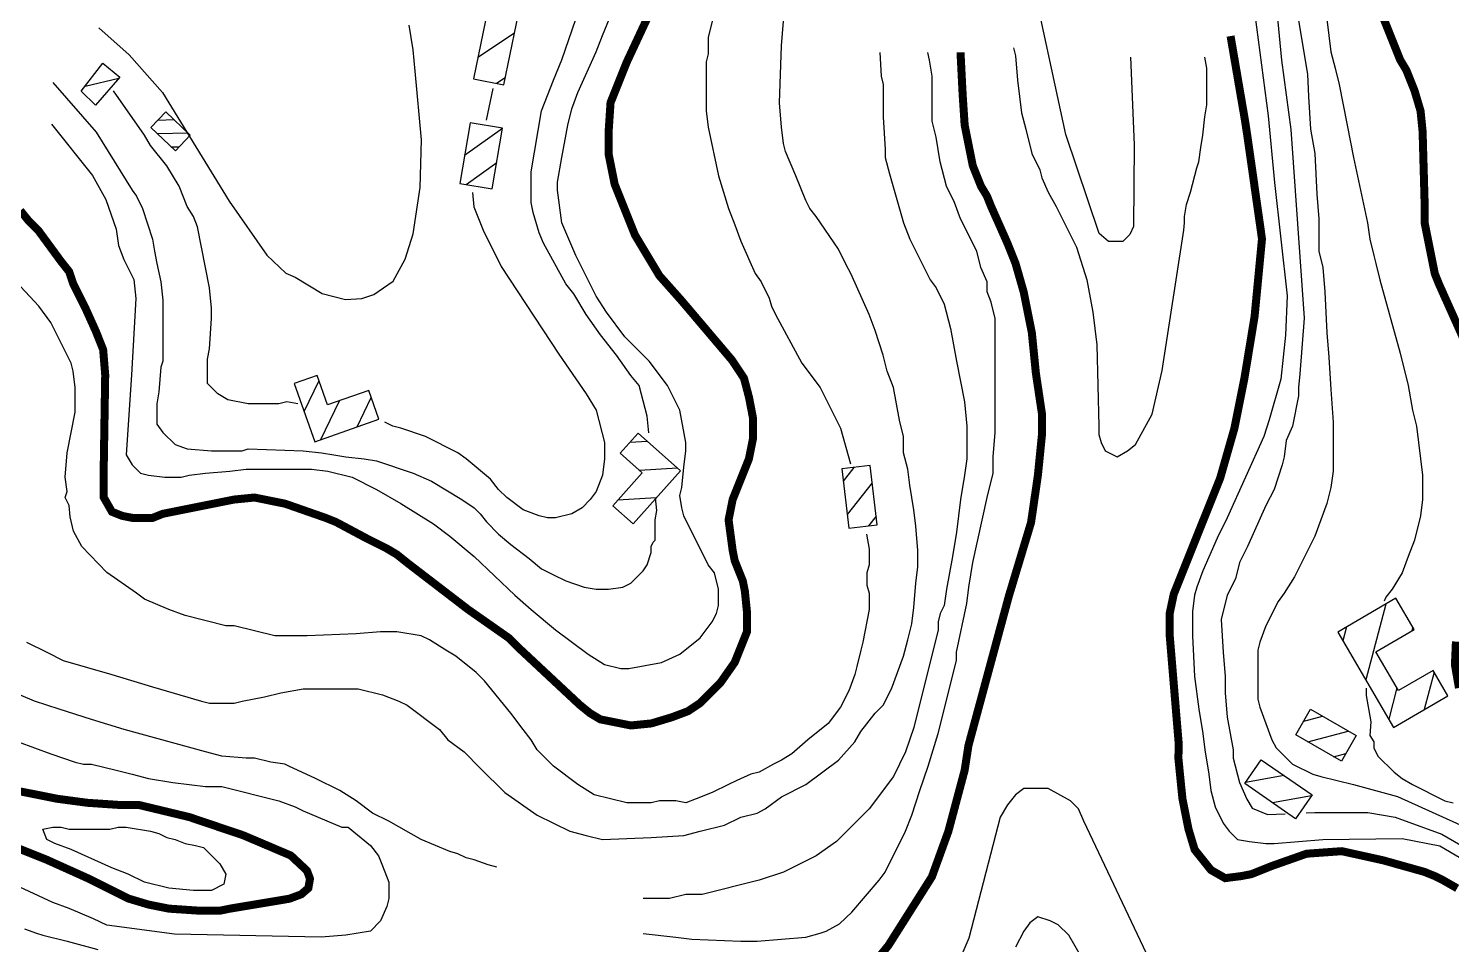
# Model space of a CAD drawing. Extents: x 35515948 to 35520624, y 3302916 to 3308279.
# Drawn here: x 35516328.1 to 35516772.1, y 3304194.4 to 3304480.3 of the extents above; entities that cross this region are included whole.
import ezdxf

# ---------------------------------------------------------------- set-up
doc = ezdxf.new("R2010")
doc.units = 0
doc.header["$LTSCALE"] = 10000
doc.header["$MEASUREMENT"] = 0
for name, color, linetype in [('2113', 7, 'CONTINUOUS'), ('8111', 34, 'CONTINUOUS'), ('8112', 34, 'CONTINUOUS')]:
    doc.layers.add(name, color=color, linetype=linetype)

msp = doc.modelspace()

# ---------------------------------------------------------------- hatches: boundary and pattern name
at = {"layer": '2113', "linetype": 'Continuous', "ltscale": 0.005}
h = msp.add_hatch(dxfattribs=at)
h.set_pattern_fill('FANG1', color=256, scale=10, angle=193.0352, style=0)
h.set_pattern_definition([(193.035221855, (0, 0), (2.2554999346, -9.7423159487), [])])
h.paths.add_polyline_path([(35516344.57, 3304460.68), (35516351.3, 3304469.41), (35516356.6, 3304465.04), (35516349.03, 3304456.3)])

# ---------------------------------------------------------------- linework, layer by layer
for p, q in [((35516479.73, 3304478.75), (35516468.3, 3304471.21)), ((35516476.88, 3304464.9), (35516474.15, 3304463.09)), ((35516368.47, 3304451.69), (35516373.52, 3304451.8)), ((35516368.34, 3304447.44), (35516377.86, 3304447.66)), ((35516464.18, 3304440.69), (35516476.02, 3304449.11)), ((35516372.68, 3304443.31), (35516375.17, 3304443.36)), ((35516464.63, 3304431.6), (35516474.21, 3304438.4)), ((35516414.13, 3304360.71), (35516418.77, 3304370.4)), ((35516419.35, 3304351.98), (35516425.16, 3304364.11)), ((35516430.67, 3304355.96), (35516435.06, 3304365.13)), ((35516521.3, 3304351.41), (35516515.76, 3304351.11)), ((35516530.66, 3304343.04), (35516518.74, 3304342.38)), ((35516585.63, 3304343.26), (35516582.3, 3304339.04)), ((35516591.35, 3304338.52), (35516583.52, 3304328.61)), ((35516523.96, 3304333.78), (35516512.04, 3304333.12)), ((35516592.57, 3304328.08), (35516590.22, 3304325.1)), ((35516751.59, 3304300.67), (35516745.38, 3304277)), ((35516739.38, 3304293.53), (35516738.24, 3304289.21)), ((35516760.05, 3304293.5), (35516759.75, 3304292.35)), ((35516766.69, 3304279.42), (35516763.63, 3304267.74)), ((35516755.08, 3304274.56), (35516752.51, 3304264.79)), ((35516726.01, 3304264.15), (35516731.88, 3304265.71)), ((35516727.3, 3304257.7), (35516739.92, 3304261.06)), ((35516735.34, 3304253.04), (35516739.13, 3304254.06)), ((35516719.87, 3304247.16), (35516707.81, 3304244.98)), ((35516728.43, 3304240.87), (35516716.3, 3304238.68))]:
    msp.add_line(p, q, dxfattribs=at)
for points in [[(35516466.94, 3304464.58), (35516476.42, 3304462.63), (35516482.35, 3304491.51), (35516472.87, 3304493.46)], [(35516378.6, 3304446.95), (35516373.95, 3304442.09), (35516366.29, 3304449.4), (35516370.94, 3304454.27)], [(35516462.69, 3304431.93), (35516472.82, 3304430.21), (35516476.02, 3304449.14), (35516465.9, 3304450.85)], [(35516417.45, 3304351.3), (35516437.45, 3304358.35), (35516434.29, 3304367.33), (35516421.45, 3304362.8), (35516418.2, 3304372.01), (35516411.04, 3304369.49)], [(35516531.54, 3304342.25), (35516516.74, 3304325.72), (35516510.45, 3304331.34), (35516519.62, 3304341.59), (35516512.75, 3304347.74), (35516518.38, 3304354.03)], [(35516584.02, 3304324.37), (35516592.89, 3304325.41), (35516590.72, 3304343.86), (35516581.85, 3304342.82)], [(35516754.06, 3304262.15), (35516771, 3304272.05), (35516766.36, 3304279.99), (35516755.59, 3304273.69), (35516748.52, 3304285.79), (35516760.47, 3304292.77), (35516754.77, 3304302.53), (35516736.65, 3304291.94)], [(35516742.37, 3304259.64), (35516737.74, 3304251.65), (35516723.54, 3304259.88), (35516728.16, 3304267.87)], [(35516728.6, 3304241.11), (35516723.46, 3304233.7), (35516707.61, 3304244.7), (35516712.75, 3304252.1)]]:
    msp.add_lwpolyline(points, close=True, dxfattribs=at)
at = {"layer": '2113', "linetype": 'Continuous', "ltscale": 0.005, "flags": 128}
msp.add_lwpolyline([(35516344.57, 3304460.68), (35516351.3, 3304469.41), (35516356.6, 3304465.04), (35516349.03, 3304456.3)], close=True, dxfattribs=at)
at = {"layer": '8111', "linetype": 'Continuous', "ltscale": 0.005, "flags": 128}
for points, elevation in [([(35516671.97, 3304471.35), (35516673.12, 3304443.95), (35516672.91, 3304418.51), (35516671.74, 3304415.96), (35516669.52, 3304413.74), (35516667.82, 3304413.74), (35516665.06, 3304413.74), (35516662.2, 3304416.28), (35516651.81, 3304447.13), (35516643.97, 3304483.27), (35516639.2, 3304501.72), (35516639.2, 3304507.12), (35516641.74, 3304514.44), (35516645.35, 3304518.57), (35516649.27, 3304521.65), (35516655.2, 3304522.28), (35516659.98, 3304522.28), (35516664.74, 3304519.74), (35516668.35, 3304515.5), (35516670.36, 3304509.67), (35516670.79, 3304499.48)], 460), ([(35516327.48, 3304288.82), (35516333.83, 3304285.65), (35516338.91, 3304283.11), (35516354.15, 3304278.66), (35516366.85, 3304274.85), (35516382.09, 3304270.41), (35516384.63, 3304269.77), (35516392.25, 3304269.77), (35516394.79, 3304270.41), (35516401.77, 3304271.68), (35516406.85, 3304272.95), (35516413.84, 3304274.22), (35516418.28, 3304274.22), (35516430.98, 3304274.22), (35516438.6, 3304272.31), (35516443.68, 3304270.41), (35516446.22, 3304269.14), (35516456.38, 3304261.52), (35516458.92, 3304258.34), (35516464, 3304254.53), (35516469.08, 3304249.45), (35516476.7, 3304241.83), (35516486.86, 3304234.85), (35516491.94, 3304232.31), (35516497.02, 3304229.77), (35516502.1, 3304228.5), (35516507.18, 3304227.23), (35516522.42, 3304227.86), (35516532.58, 3304228.5), (35516537.66, 3304229.77), (35516545.28, 3304231.67), (35516550.36, 3304234.21), (35516555.44, 3304235.48), (35516557.98, 3304236.75), (35516563.06, 3304240.56), (35516570.68, 3304244.37), (35516580.84, 3304251.99), (35516585.92, 3304257.71), (35516587.83, 3304260.88), (35516592.27, 3304266.6), (35516594.81, 3304269.14), (35516597.35, 3304274.22), (35516599.26, 3304279.3), (35516601.16, 3304284.38), (35516602.43, 3304289.46), (35516603.7, 3304294.54), (35516604.34, 3304299.62), (35516604.97, 3304307.24), (35516605.61, 3304312.32), (35516605.61, 3304317.4), (35516604.97, 3304325.02), (35516604.34, 3304330.1), (35516603.07, 3304337.72), (35516602.43, 3304342.8), (35516601.16, 3304347.88), (35516601.16, 3304352.96), (35516599.89, 3304358.04), (35516597.99, 3304368.2), (35516596.08, 3304373.28), (35516594.81, 3304378.36), (35516592.27, 3304385.98), (35516590.37, 3304391.06), (35516584.65, 3304403.76), (35516583.38, 3304406.3), (35516580.84, 3304411.38), (35516573.86, 3304421.54), (35516571.95, 3304424.08), (35516570.68, 3304426.62), (35516567.51, 3304434.24), (35516564.33, 3304441.86), (35516563.7, 3304444.4), (35516563.06, 3304449.48), (35516562.43, 3304457.1), (35516563.06, 3304474.88), (35516563.7, 3304482.5)], 435), ([(35516635.45, 3304474.24), (35516636.09, 3304471.7), (35516636.72, 3304464.08), (35516637.36, 3304459), (35516637.99, 3304453.92), (35516639.26, 3304448.84), (35516641.17, 3304441.22), (35516643.71, 3304436.14), (35516644.34, 3304433.6), (35516646.25, 3304429.16), (35516648.79, 3304424.71), (35516655.14, 3304412.01), (35516658.31, 3304401.85), (35516660.22, 3304391.69), (35516660.85, 3304386.61), (35516661.49, 3304381.53), (35516662.12, 3304356.13), (35516662.12, 3304353.59), (35516662.76, 3304351.05), (35516664.03, 3304348.51), (35516667.84, 3304346.61), (35516671.01, 3304348.51), (35516673.55, 3304350.42), (35516678.74, 3304359.89), (35516681.81, 3304373.56), (35516688.59, 3304417.34), (35516688.79, 3304419.63), (35516688.79, 3304421.54), (35516689.43, 3304425.35), (35516690.7, 3304429.16), (35516692.6, 3304436.78), (35516693.24, 3304438.68), (35516693.87, 3304443.13), (35516694.51, 3304446.94), (35516695.14, 3304452.65), (35516695.78, 3304456.46), (35516695.78, 3304460.27), (35516695.78, 3304467.89), (35516695.19, 3304471.35)], 455), ([(35516519.91, 3304197.89), (35516530.04, 3304196.75), (35516535.12, 3304196.11), (35516550.36, 3304195.48), (35516555.44, 3304195.48), (35516570.68, 3304196.75), (35516575.13, 3304198.02), (35516577.03, 3304198.65), (35516581.11, 3304200.89), (35516585.03, 3304204.49), (35516593.54, 3304214.53), (35516595.45, 3304217.07), (35516601.8, 3304229.77), (35516603.7, 3304234.85), (35516606.24, 3304242.47), (35516608.78, 3304250.09), (35516611.96, 3304260.25), (35516617.67, 3304283.11), (35516617.67, 3304285.65), (35516620.85, 3304300.89), (35516621.48, 3304305.97), (35516622.75, 3304313.59), (35516627.2, 3304333.91), (35516629.1, 3304341.53), (35516629.1, 3304346.61), (35516629.74, 3304354.23), (35516629.74, 3304359.31), (35516629.74, 3304364.39), (35516629.74, 3304389.79), (35516628.47, 3304394.87), (35516627.2, 3304398.04), (35516627.2, 3304401.22), (35516625.29, 3304405.66), (35516624.02, 3304410.74), (35516618.94, 3304420.9), (35516617.04, 3304425.98), (35516614.5, 3304431.06), (35516612.59, 3304438.68), (35516611.32, 3304446.3), (35516610.05, 3304451.38), (35516610.05, 3304455.19), (35516610.05, 3304465.35), (35516609.2, 3304470.34), (35516608.7, 3304472.77)], 445), ([(35516593.71, 3304472.77), (35516594.18, 3304465.35), (35516594.81, 3304462.81), (35516594.81, 3304457.73), (35516594.81, 3304452.65), (35516595.45, 3304442.49), (35516595.45, 3304439.95), (35516596.72, 3304434.87), (35516601.16, 3304419.63), (35516603.07, 3304414.55), (35516609.42, 3304401.85), (35516611.32, 3304399.31), (35516613.86, 3304394.23), (35516615.77, 3304386.61), (35516617.67, 3304376.45), (35516620.21, 3304363.75), (35516620.85, 3304356.13), (35516620.85, 3304345.97), (35516620.21, 3304340.89), (35516618.94, 3304333.27), (35516618.31, 3304328.19), (35516617.67, 3304323.11), (35516616.4, 3304315.49), (35516614.5, 3304305.33), (35516613.86, 3304300.25), (35516612.59, 3304297.71), (35516611.96, 3304295.17), (35516611.96, 3304292.63), (35516604.34, 3304262.15), (35516601.8, 3304254.53), (35516597.99, 3304246.91), (35516590.37, 3304236.75), (35516580.21, 3304226.59), (35516573.86, 3304222.15), (35516563.7, 3304217.07), (35516556.08, 3304214.53), (35516538.3, 3304210.08), (35516533.22, 3304210.08), (35516528.14, 3304208.81), (35516519.91, 3304208.81)], 440), ([(35516474.26, 3304218.56), (35516471.51, 3304219.33), (35516467.18, 3304220.88), (35516464.64, 3304221.51), (35516462.1, 3304222.78), (35516459.56, 3304223.42), (35516455.11, 3304225.32), (35516450.67, 3304227.23), (35516440.51, 3304232.94), (35516435.43, 3304235.48), (35516430.35, 3304239.29), (35516425.27, 3304242.47), (35516417.65, 3304246.28), (35516409.39, 3304250.09), (35516408.12, 3304250.72), (35516403.68, 3304251.36), (35516398.6, 3304252.63), (35516396.06, 3304252.63), (35516388.44, 3304253.26), (35516383.36, 3304254.53), (35516357.96, 3304261.52), (35516347.8, 3304264.69), (35516337.64, 3304267.87), (35516330.02, 3304270.41), (35516322.4, 3304273.58)], 440), ([(35516324.94, 3304257.71), (35516330.02, 3304255.8), (35516335.1, 3304253.9), (35516342.72, 3304251.36), (35516345.26, 3304250.72), (35516347.8, 3304250.72), (35516355.42, 3304248.82), (35516360.5, 3304247.55), (35516365.58, 3304246.28), (35516373.2, 3304245.01), (35516378.28, 3304244.37), (35516383.36, 3304243.74), (35516388.44, 3304243.74), (35516406.22, 3304239.29), (35516411.3, 3304237.39), (35516413.84, 3304236.12), (35516425.9, 3304231.04), (35516427.81, 3304231.04), (35516434.79, 3304225.32), (35516437.33, 3304222.15), (35516438.6, 3304218.97), (35516440.51, 3304213.89), (35516440.51, 3304208.81), (35516439.87, 3304206.27), (35516437.97, 3304201.83), (35516434.79, 3304198.65), (35516427.17, 3304197.38), (35516419.42, 3304196.69), (35516373.71, 3304197.64), (35516352.59, 3304200.47), (35516348.43, 3304202.46), (35516340.81, 3304205.64), (35516335.73, 3304207.54), (35516317.95, 3304215.8)], 445), ([(35516676.98, 3304191.66), (35516657.44, 3304232.93), (35516655.77, 3304236.75), (35516653.23, 3304239.29), (35516646.25, 3304243.1), (35516638.63, 3304243.1), (35516636.09, 3304241.2), (35516633.55, 3304238.02), (35516631.27, 3304234.19), (35516621.5, 3304196.39), (35516615.82, 3304183.16)], 455), ([(35516667.84, 3304171.19), (35516652.71, 3304197.33), (35516649.42, 3304200.56), (35516646.88, 3304201.83), (35516643.07, 3304203.1), (35516640.53, 3304201.19), (35516638.63, 3304198.65), (35516636.09, 3304193.57)], 460), ([(35516326.84, 3304199.29), (35516330.65, 3304198.02), (35516332.56, 3304197.38), (35516340.18, 3304195.48), (35516349.7, 3304192.94)], 440)]:
    msp.add_lwpolyline(points, dxfattribs=dict(at, elevation=elevation))
at = {"layer": '8111', "linetype": 'Continuous', "ltscale": 0.005}
for points, elevation in [([(35516716.37, 3304498.64), (35516719.12, 3304470.34), (35516721.98, 3304448.72), (35516726.12, 3304389.89), (35516724.74, 3304372.5), (35516724.35, 3304368.2), (35516724.35, 3304365.66), (35516722.45, 3304356.13), (35516720.54, 3304351.69), (35516719.91, 3304346.61), (35516719.27, 3304344.07), (35516716.73, 3304336.45), (35516714.19, 3304331.37), (35516708.48, 3304318.67), (35516705.94, 3304313.59), (35516704.67, 3304308.51), (35516702.13, 3304303.43), (35516700.22, 3304295.81), (35516700.86, 3304285.65), (35516701.49, 3304278.03), (35516701.49, 3304272.95), (35516702.13, 3304265.33), (35516704.03, 3304255.17), (35516704.03, 3304252.63), (35516705.94, 3304245.01), (35516708.2, 3304239.79), (35516709.9, 3304237.04), (35516714.67, 3304235.02), (35516720.19, 3304235.26)], 440), ([(35516723.73, 3304486.44), (35516727.2, 3304465.96), (35516727.53, 3304459), (35516728.16, 3304448.84), (35516729.43, 3304441.22), (35516730.07, 3304428.52), (35516730.7, 3304420.9), (35516730.7, 3304410.74), (35516731.97, 3304405.66), (35516732.61, 3304398.04), (35516733.24, 3304385.34), (35516733.88, 3304377.72), (35516734.51, 3304367.56), (35516735.15, 3304357.4), (35516735.15, 3304347.24), (35516735.15, 3304342.16), (35516734.51, 3304337.08), (35516733.24, 3304332), (35516731.34, 3304326.92), (35516729.43, 3304321.84), (35516723.08, 3304309.14), (35516719.91, 3304304.06), (35516718, 3304301.52), (35516714.19, 3304293.9), (35516712.29, 3304288.82), (35516711.65, 3304286.28), (35516711.65, 3304271.04), (35516712.29, 3304268.5), (35516714.19, 3304263.42), (35516716.1, 3304258.34), (35516717.37, 3304255.8), (35516722.45, 3304250.72), (35516728.8, 3304247.55), (35516731.34, 3304246.91), (35516736.42, 3304245.64), (35516741.5, 3304244.37), (35516755.27, 3304240.64), (35516776.89, 3304230.89)], 435), ([(35516335.24, 3304450.38), (35516348.12, 3304434.41), (35516352.26, 3304426.88), (35516355.44, 3304417.66), (35516356.18, 3304412.57), (35516357.88, 3304408.12), (35516360.95, 3304401.97), (35516361.59, 3304396.04), (35516360.21, 3304372.19), (35516358.59, 3304347.24), (35516360.5, 3304344.07), (35516363.04, 3304341.53), (35516365.58, 3304340.89), (35516370.66, 3304340.26), (35516375.74, 3304340.26), (35516378.28, 3304340.89), (35516383.36, 3304341.53), (35516390.98, 3304342.16), (35516396.06, 3304342.8), (35516416.38, 3304342.8), (35516421.46, 3304342.16), (35516429.08, 3304340.26), (35516436.7, 3304336.45), (35516444.32, 3304332), (35516454.48, 3304325.65), (35516459.56, 3304321.84), (35516467.18, 3304315.49), (35516479.88, 3304303.43), (35516484.96, 3304298.98), (35516492.58, 3304292.63), (35516502.74, 3304285.01), (35516507.82, 3304281.84), (35516512.9, 3304280.57), (35516515.44, 3304280.57), (35516525.6, 3304282.47), (35516531.31, 3304285.01), (35516537.66, 3304290.09), (35516541.47, 3304295.17), (35516542.74, 3304297.71), (35516543.38, 3304300.25), (35516543.38, 3304305.33), (35516542.11, 3304310.41), (35516540.2, 3304312.95), (35516532.58, 3304328.19), (35516531.95, 3304330.73), (35516531.31, 3304334.54), (35516531.95, 3304337.08), (35516532.58, 3304343.43), (35516533.22, 3304348.51), (35516533.22, 3304351.05), (35516531.31, 3304361.21), (35516527.5, 3304368.83), (35516521.79, 3304376.45), (35516514.17, 3304384.07), (35516508.45, 3304391.69), (35516505.28, 3304396.77), (35516498.93, 3304409.47), (35516494.48, 3304419.63), (35516493.21, 3304429.79), (35516493.21, 3304432.33), (35516494.48, 3304439.95), (35516496.39, 3304450.11), (35516497.66, 3304455.19), (35516499.56, 3304460.27), (35516505.28, 3304472.97), (35516507.18, 3304478.05), (35516510.36, 3304485.67)], 420), ([(35516521.69, 3304354.07), (35516521.15, 3304359.31), (35516518.61, 3304368.83), (35516516.07, 3304372.01), (35516511.63, 3304378.36), (35516506.55, 3304384.71), (35516502.1, 3304391.06), (35516498.29, 3304397.41), (35516495.75, 3304400.58), (35516488.77, 3304413.28), (35516487.5, 3304416.46), (35516485.59, 3304422.81), (35516484.96, 3304425.98), (35516484.96, 3304429.16), (35516484.96, 3304435.51), (35516488.13, 3304454.56), (35516491.94, 3304464.08), (35516494.48, 3304470.43), (35516498.93, 3304483.13)], 415), ([(35516541.47, 3304482.5), (35516540.2, 3304477.42), (35516540.2, 3304472.34), (35516539.57, 3304469.8), (35516539.57, 3304454.56), (35516540.2, 3304449.48), (35516543.38, 3304434.24), (35516546.55, 3304424.08), (35516548.46, 3304419), (35516550.36, 3304413.92), (35516554.81, 3304403.76), (35516556.71, 3304401.22), (35516559.25, 3304396.14), (35516559.89, 3304393.6), (35516561.16, 3304391.06), (35516569.41, 3304375.82), (35516575.13, 3304368.2), (35516581.48, 3304355.5), (35516584.6, 3304344.4)], 430), ([(35516710.75, 3304484.65), (35516714.88, 3304452.96), (35516716.9, 3304432.18), (35516720.82, 3304396.88), (35516720.29, 3304384.59), (35516718.91, 3304370.81), (35516715.2, 3304358.19), (35516713.56, 3304352.96), (35516702.13, 3304327.56), (35516698.95, 3304321.21), (35516694.51, 3304311.05), (35516692.6, 3304305.97), (35516691.97, 3304303.43), (35516691.33, 3304298.35), (35516691.33, 3304290.73), (35516691.97, 3304278.03), (35516693.24, 3304267.87), (35516694.51, 3304260.25), (35516695.14, 3304255.17), (35516696.41, 3304247.55), (35516697.05, 3304242.47), (35516698.32, 3304237.39), (35516700.86, 3304232.31), (35516702.76, 3304229.77), (35516705.3, 3304227.23), (35516709.11, 3304226.59), (35516714.19, 3304225.96), (35516716.73, 3304225.96), (35516731.97, 3304227.23), (35516756.75, 3304227.5), (35516768.52, 3304225.27), (35516778.06, 3304219.65)], 445), ([(35516733.24, 3304483.13), (35516733.88, 3304478.05), (35516734.51, 3304472.97), (35516735.78, 3304467.89), (35516737.05, 3304462.81), (35516739.59, 3304450.11), (35516741.5, 3304439.95), (35516745.94, 3304419.63), (35516746.58, 3304414.55), (35516747.85, 3304409.47), (35516748.48, 3304406.93), (35516749.75, 3304401.85), (35516756.1, 3304378.99), (35516758.64, 3304368.83), (35516759.91, 3304361.21), (35516761.18, 3304356.13), (35516761.82, 3304351.05), (35516762.45, 3304345.97), (35516763.09, 3304340.89), (35516763.09, 3304333.27), (35516762.45, 3304328.19), (35516760.55, 3304320.57), (35516758.64, 3304315.49), (35516756.74, 3304310.41), (35516753.56, 3304305.33), (35516751.66, 3304302.79), (35516751.05, 3304301.59)], 430), ([(35516350.03, 3304480.41), (35516359.57, 3304472.04), (35516369.96, 3304460.27), (35516390.73, 3304426.35), (35516402.5, 3304409.5), (35516408.44, 3304403.88), (35516411.28, 3304402.64), (35516419.79, 3304397.6), (35516427.04, 3304395.71), (35516432.09, 3304396.03), (35516435.87, 3304397.29), (35516441.86, 3304401.38), (35516445.64, 3304408.31), (35516448.16, 3304416.19), (35516450.37, 3304430.68), (35516450.69, 3304445.48), (35516448.79, 3304466.9), (35516448.13, 3304473.61), (35516446.86, 3304481.23)], 405), ([(35516335.67, 3304463.35), (35516349.18, 3304447.87), (35516360.5, 3304429.79), (35516361.77, 3304427.89), (35516363.67, 3304424.08), (35516366.85, 3304414.55), (35516367.48, 3304410.74), (35516368.12, 3304406.93), (35516369.39, 3304401.22), (35516370.02, 3304395.5), (35516370.02, 3304376.45), (35516369.39, 3304374.55), (35516368.75, 3304366.93), (35516368.12, 3304363.12), (35516368.12, 3304356.77), (35516370.02, 3304354.23), (35516373.83, 3304350.42), (35516377.64, 3304349.15), (35516385.26, 3304348.51), (35516389.07, 3304348.51), (35516394.79, 3304348.51), (35516396.69, 3304349.15), (35516413.84, 3304348.51), (35516419.55, 3304347.88), (35516423.36, 3304347.24), (35516427.17, 3304346.61), (35516432.89, 3304345.97), (35516436.7, 3304345.34), (35516448.13, 3304341.53), (35516453.84, 3304338.99), (35516463.37, 3304333.27), (35516467.18, 3304330.73), (35516469.08, 3304328.83), (35516470.99, 3304326.29), (35516474.8, 3304322.48), (35516478.61, 3304319.3), (35516484.32, 3304314.86), (35516488.13, 3304311.68), (35516491.94, 3304309.78), (35516495.75, 3304307.87), (35516501.47, 3304305.97), (35516505.28, 3304305.33), (35516509.09, 3304305.33), (35516513.53, 3304305.97), (35516516.07, 3304307.24), (35516519.88, 3304311.05), (35516521.15, 3304312.95), (35516522.42, 3304316.76), (35516522.42, 3304318.67), (35516523.06, 3304319.94), (35516523.69, 3304320.57), (35516523.69, 3304326.92), (35516524.19, 3304329.89), (35516523.78, 3304333.84)], 415), ([(35516412.2, 3304363.13), (35516408.76, 3304363.75), (35516406.22, 3304363.12), (35516396.69, 3304363.12), (35516390.34, 3304364.39), (35516387.17, 3304366.29), (35516383.99, 3304369.47), (35516383.99, 3304377.09), (35516384.63, 3304380.26), (35516385.26, 3304389.79), (35516385.26, 3304392.96), (35516384.63, 3304399.31), (35516382.09, 3304412.01), (35516380.82, 3304418.36), (35516379.55, 3304421.54), (35516377.64, 3304424.71), (35516375.1, 3304431.06), (35516371.29, 3304437.41), (35516366.21, 3304443.76), (35516364.31, 3304446.94), (35516354.66, 3304460.77)], 410), ([(35516472.95, 3304461.5), (35516470.92, 3304451.66)], 410), ([(35516466.68, 3304429.03), (35516467.1, 3304424.58), (35516469.94, 3304417.33), (35516475.61, 3304405.99), (35516493.58, 3304378.59), (35516502.1, 3304366.29), (35516505.28, 3304361.21), (35516507.82, 3304351.05), (35516507.82, 3304345.97), (35516507.18, 3304340.89), (35516505.28, 3304335.81), (35516503.37, 3304333.27), (35516500.83, 3304330.73), (35516497.66, 3304328.83), (35516492.58, 3304327.56), (35516490.04, 3304327.56), (35516487.5, 3304328.19), (35516482.42, 3304330.1), (35516477.34, 3304333.91), (35516474.8, 3304336.45), (35516472.26, 3304339.62), (35516464.64, 3304345.97), (35516462.1, 3304347.88), (35516451.94, 3304352.96), (35516444.32, 3304355.5), (35516441.78, 3304356.13), (35516439.3, 3304357.37)], 410), ([(35516589.55, 3304322.5), (35516590.44, 3304317.81), (35516590.37, 3304312.95), (35516589.73, 3304310.41), (35516589.73, 3304306.6), (35516590.37, 3304304.06), (35516590.37, 3304298.98), (35516588.46, 3304288.82), (35516587.83, 3304286.28), (35516586.56, 3304281.2), (35516585.92, 3304278.66), (35516584.02, 3304273.58), (35516581.48, 3304268.5), (35516577.67, 3304263.42), (35516571.32, 3304258.34), (35516566.24, 3304253.9), (35516563.06, 3304251.99), (35516560.52, 3304250.72), (35516556.08, 3304248.18), (35516553.54, 3304247.55), (35516549.09, 3304245.64), (35516546.55, 3304244.37), (35516541.47, 3304241.83), (35516536.39, 3304239.93), (35516533.22, 3304238.66), (35516530.04, 3304239.29), (35516524.96, 3304239.29), (35516522.42, 3304238.66), (35516519.88, 3304238.66), (35516514.8, 3304238.66), (35516504.64, 3304241.2), (35516499.56, 3304244.37), (35516491.94, 3304250.09), (35516486.86, 3304255.17), (35516484.96, 3304258.34), (35516482.42, 3304261.52), (35516478.61, 3304266.6), (35516470.35, 3304276.76), (35516467.81, 3304279.3), (35516461.46, 3304284.38), (35516458.29, 3304286.28), (35516453.21, 3304289.46), (35516450.67, 3304290.73), (35516443.05, 3304292), (35516437.97, 3304292), (35516430.35, 3304291.36), (35516415.11, 3304290.73), (35516410.03, 3304290.73), (35516404.95, 3304290.73), (35516392.25, 3304293.9), (35516389.71, 3304293.9), (35516377.01, 3304297.08), (35516371.93, 3304298.98), (35516364.31, 3304302.16), (35516361.77, 3304304.06), (35516352.58, 3304310.49), (35516344.73, 3304318.65), (35516342.19, 3304323.42), (35516341.13, 3304327.88), (35516340.81, 3304331.37), (35516339.54, 3304333.91), (35516340.18, 3304335.81), (35516339.54, 3304340.26), (35516340.18, 3304347.88), (35516342.72, 3304360.58), (35516342.72, 3304368.2), (35516342.08, 3304373.28), (35516341.45, 3304375.82), (35516335.1, 3304388.52), (35516331.29, 3304393.6), (35516324.3, 3304401.22)], 430), ([(35516745.52, 3304274.4), (35516745.52, 3304272.12), (35516746.9, 3304263.96), (35516746.58, 3304259.61), (35516747.85, 3304257.71), (35516747.85, 3304255.8), (35516749.12, 3304253.26), (35516754.2, 3304248.18), (35516756.74, 3304246.28), (35516759.91, 3304244.37), (35516762.45, 3304243.1), (35516767.53, 3304240.56), (35516770.07, 3304239.29), (35516772.61, 3304238.66)], 430), ([(35516726.78, 3304235.54), (35516729.51, 3304235.66), (35516746.05, 3304235.66), (35516754.53, 3304234.17), (35516769.05, 3304228.87), (35516778.27, 3304223.57)], 440)]:
    msp.add_lwpolyline(points, dxfattribs=dict(at, elevation=elevation))
at = {"layer": '8111', "linetype": 'Continuous', "ltscale": 0.005, "elevation": 455, "flags": 128}
msp.add_lwpolyline([(35516335.73, 3304231.04), (35516338.27, 3304231.04), (35516340.81, 3304230.4), (35516353.51, 3304230.4), (35516356.05, 3304231.04), (35516358.59, 3304231.04), (35516366.21, 3304229.77), (35516368.75, 3304229.13), (35516371.29, 3304227.86), (35516373.83, 3304227.23), (35516377.01, 3304225.96), (35516380.18, 3304225.32), (35516382.72, 3304224.69), (35516387.8, 3304219.61), (35516389.71, 3304216.43), (35516389.07, 3304213.26), (35516385.26, 3304211.35), (35516379.55, 3304211.35), (35516371.93, 3304211.99), (35516364.31, 3304213.89), (35516359.23, 3304216.43), (35516354.15, 3304218.34), (35516341.45, 3304224.05), (35516336.37, 3304225.96), (35516333.83, 3304227.23), (35516332.56, 3304230.4)], close=True, dxfattribs=at)
at = {"layer": '8112', "linetype": 'Continuous', "ltscale": 0.005, "const_width": 2.5, "flags": 128}
for points, elevation in [([(35516776.96, 3304380.95), (35516768.17, 3304400.58), (35516766.9, 3304403.76), (35516763.72, 3304419.63), (35516763.72, 3304425.98), (35516763.09, 3304448.21), (35516762.45, 3304454.56), (35516760.55, 3304460.91), (35516758.01, 3304467.26), (35516756.1, 3304470.43), (35516744.67, 3304499.01)], 425), ([(35516618.94, 3304472.77), (35516618.94, 3304472.34), (35516619.58, 3304459.64), (35516620.21, 3304450.11), (35516622.75, 3304437.41), (35516625.29, 3304431.06), (35516627.2, 3304427.89), (35516628.47, 3304424.71), (35516631.01, 3304419), (35516633.55, 3304413.28), (35516636.09, 3304406.93), (35516638.63, 3304398.04), (35516641.17, 3304385.34), (35516642.44, 3304372.64), (35516644.34, 3304359.94), (35516644.34, 3304353.59), (35516643.07, 3304340.89), (35516640.93, 3304326.14), (35516634, 3304303.15), (35516621.39, 3304256.53), (35516620.21, 3304248.82), (35516615.13, 3304229.77), (35516609.99, 3304215.59), (35516596.43, 3304194.17), (35516591.07, 3304187.56)], 450), ([(35516774.44, 3304274.48), (35516773.18, 3304281.73), (35516773.5, 3304288.97)], 425), ([(35516314.78, 3304228.5), (35516327.48, 3304223.42), (35516333.83, 3304220.88), (35516346.53, 3304215.16), (35516352.88, 3304211.99), (35516359.23, 3304208.81), (35516365.58, 3304206.91), (35516371.93, 3304205.64), (35516381.45, 3304205), (35516387.8, 3304205), (35516390.98, 3304205.64), (35516409.5, 3304208.73), (35516413.21, 3304210.11), (35516415.43, 3304212.02), (35516415.95, 3304214.96), (35516415.01, 3304217.48), (35516409.96, 3304222.21), (35516395.15, 3304228.51), (35516378.28, 3304234.21), (35516362.4, 3304238.02), (35516356.05, 3304238.02), (35516346.53, 3304238.66), (35516337, 3304239.93), (35516321.13, 3304243.1)], 450)]:
    msp.add_lwpolyline(points, dxfattribs=dict(at, elevation=elevation))
at = {"layer": '8112', "linetype": 'Continuous', "ltscale": 0.005, "const_width": 2.5}
for points, elevation in [([(35516523.69, 3304488.85), (35516514.8, 3304469.8), (35516509.72, 3304457.1), (35516509.09, 3304447.57), (35516509.09, 3304441.22), (35516510.99, 3304431.7), (35516517.34, 3304415.82), (35516524.96, 3304403.12), (35516531.8, 3304395.43), (35516547.56, 3304376.84), (35516551.34, 3304371.17), (35516552.92, 3304365.19), (35516554.17, 3304358.67), (35516554.17, 3304352.32), (35516552.9, 3304345.97), (35516547.82, 3304333.27), (35516546.55, 3304326.92), (35516547.82, 3304317.4), (35516548.46, 3304314.22), (35516551, 3304307.87), (35516551.63, 3304304.7), (35516552.27, 3304298.35), (35516552.27, 3304292), (35516548.46, 3304282.47), (35516544.01, 3304276.12), (35516537.66, 3304269.77), (35516533.85, 3304267.23), (35516528.77, 3304265.33), (35516522.42, 3304263.42), (35516516.07, 3304262.79), (35516506.55, 3304264.69), (35516503.37, 3304266.6), (35516500.2, 3304269.14), (35516481.15, 3304286.92), (35516477.97, 3304290.09), (35516465.27, 3304298.98), (35516446.22, 3304313.59), (35516443.05, 3304316.13), (35516439.87, 3304318.03), (35516433.52, 3304321.21), (35516424, 3304326.29), (35516420.82, 3304327.56), (35516408.12, 3304332), (35516398.6, 3304333.91), (35516392.25, 3304333.27), (35516370.02, 3304328.83), (35516366.85, 3304327.56), (35516360.5, 3304327.56), (35516357.32, 3304328.19), (35516354.15, 3304329.46), (35516351.61, 3304333.91), (35516351.61, 3304344.7), (35516352.05, 3304372.19), (35516351.41, 3304380.03), (35516349.18, 3304385.65), (35516345.89, 3304392.96), (35516342.08, 3304400.58), (35516340.81, 3304404.39), (35516338.27, 3304407.57), (35516331.29, 3304417.09), (35516328.11, 3304420.27), (35516325.57, 3304423.44)], 425), ([(35516773.88, 3304211.99), (35516769.44, 3304214.53), (35516766.9, 3304215.8), (35516763.64, 3304217.11), (35516750.82, 3304220.71), (35516737.88, 3304223.57), (35516726.89, 3304222.78), (35516716.1, 3304218.97), (35516709.75, 3304216.43), (35516706.57, 3304215.8), (35516701.49, 3304215.16), (35516697.05, 3304217.7), (35516691.97, 3304224.05), (35516690.06, 3304230.4), (35516688.16, 3304239.93), (35516687.52, 3304246.28), (35516686.89, 3304252.63), (35516687.02, 3304256.83), (35516684.19, 3304290.85), (35516684.19, 3304297.79), (35516685.45, 3304303.77), (35516689.23, 3304313.22), (35516699.95, 3304340), (35516704.36, 3304355.43), (35516707.51, 3304371.18), (35516710.67, 3304390.4), (35516712.98, 3304414.58), (35516708.48, 3304446.3), (35516707.67, 3304451.58), (35516703.17, 3304477.88)], 450)]:
    msp.add_lwpolyline(points, dxfattribs=dict(at, elevation=elevation))

doc.saveas('drawing.dxf')
